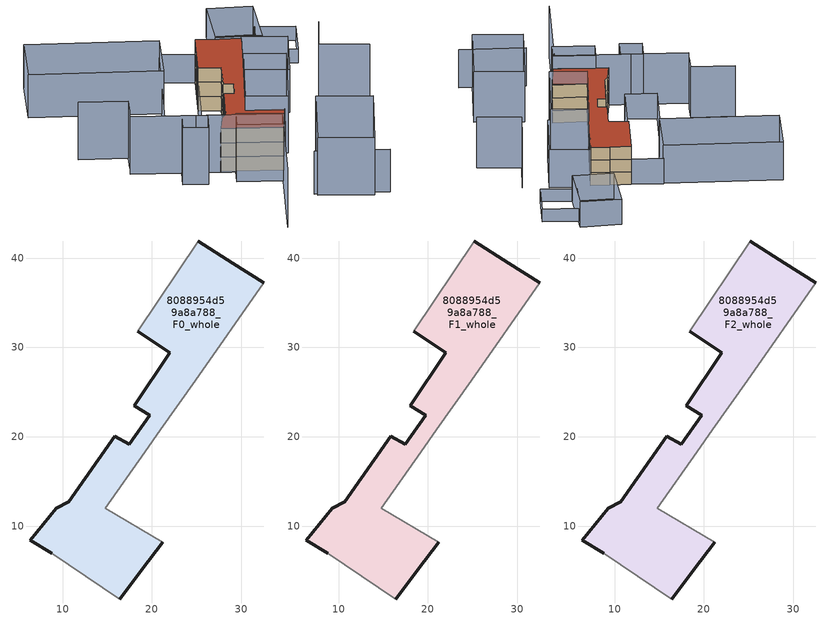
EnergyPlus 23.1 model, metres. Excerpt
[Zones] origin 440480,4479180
8088954d59a8a788_F0_whole
 floor ground (EU_floor_Construction): 29.05,39.42 32.5,37.23 24.83,26.27 20.99,20.85 19.18,18.29 14.79,12.02 21.22,8.18 18.87,5.14 16.37,1.86 8.78,6.97 6.38,8.45 9.3,11.98 10.71,12.74 15.86,20.08 17.43,19.16 19.74,22.4 18.01,23.46 22,29.43 18.39,31.83 25.16,41.91 z0
 wall outside (EU_wall_Construction): 16.37,1.86 18.87,5.14 21.22,8.18 / 32.5,37.23 29.05,39.42 25.16,41.91 / 18.39,31.83 22,29.43 18.01,23.46 19.74,22.4 17.43,19.16 15.86,20.08 10.71,12.74 9.3,11.98 6.38,8.45 8.78,6.97 z0:3
 wall adiabatic (EU_wall_Construction): 21.22,8.18 14.79,12.02 19.18,18.29 20.99,20.85 24.83,26.27 32.5,37.23 / 25.16,41.91 18.39,31.83 / 8.78,6.97 16.37,1.86 z0:3
8088954d59a8a788_F1_whole
 floor to 8088954d59a8a788_F0_whole (EU_floor_Construction): 29.05,39.42 32.5,37.23 24.83,26.27 20.99,20.85 19.18,18.29 14.79,12.02 21.22,8.18 18.87,5.14 16.37,1.86 8.78,6.97 6.38,8.45 9.3,11.98 10.71,12.74 15.86,20.08 17.43,19.16 19.74,22.4 18.01,23.46 22,29.43 18.39,31.83 25.16,41.91 z3
 wall outside (EU_wall_Construction): 16.37,1.86 18.87,5.14 21.22,8.18 / 32.5,37.23 29.05,39.42 25.16,41.91 / 18.39,31.83 22,29.43 18.01,23.46 19.74,22.4 17.43,19.16 15.86,20.08 10.71,12.74 9.3,11.98 6.38,8.45 8.78,6.97 z3:6
 wall adiabatic (EU_wall_Construction): 21.22,8.18 14.79,12.02 19.18,18.29 20.99,20.85 24.83,26.27 32.5,37.23 / 25.16,41.91 18.39,31.83 / 8.78,6.97 16.37,1.86 z3:6
8088954d59a8a788_F2_whole
 floor to 8088954d59a8a788_F1_whole (EU_floor_Construction): 29.05,39.42 32.5,37.23 24.83,26.27 20.99,20.85 19.18,18.29 14.79,12.02 21.22,8.18 18.87,5.14 16.37,1.86 8.78,6.97 6.38,8.45 9.3,11.98 10.71,12.74 15.86,20.08 17.43,19.16 19.74,22.4 18.01,23.46 22,29.43 18.39,31.83 25.16,41.91 z6
 wall outside (EU_wall_Construction): 16.37,1.86 18.87,5.14 21.22,8.18 / 32.5,37.23 29.05,39.42 25.16,41.91 / 18.39,31.83 22,29.43 18.01,23.46 19.74,22.4 17.43,19.16 15.86,20.08 10.71,12.74 9.3,11.98 6.38,8.45 8.78,6.97 z6:9
 wall adiabatic (EU_wall_Construction): 21.22,8.18 14.79,12.02 19.18,18.29 20.99,20.85 24.83,26.27 32.5,37.23 / 25.16,41.91 18.39,31.83 / 8.78,6.97 16.37,1.86 z6:9
 roof outside (EU_roof_Construction): 21.22,8.18 14.79,12.02 19.18,18.29 20.99,20.85 24.83,26.27 32.5,37.23 29.05,39.42 25.16,41.91 18.39,31.83 22,29.43 18.01,23.46 19.74,22.4 17.43,19.16 15.86,20.08 10.71,12.74 9.3,11.98 6.38,8.45 8.78,6.97 16.37,1.86 18.87,5.14 z9
shading: 14.83,-9.82 26.95,-17.53 / 24.83,26.27 32.94,37.85 / 32.94,37.85 40.13,32.81 / 40.13,32.81 32.03,21.23 / 32.03,21.23 24.83,26.27 / -2.17,59.36 19.38,45.6 / 19.38,45.6 12.44,34.74 / 12.44,34.74 -9.1,48.49 / -9.1,48.49 -2.17,59.36 z0:9; -7.91,17.71 15.85,1.77 / 15.85,1.77 2.51,-18.12 / 46.85,15.9 39.09,21.58 / 39.09,21.58 44.77,29.35 / -12.13,28.58 -4.19,23.4 / -4.19,23.4 -6.56,19.76 / 25.43,4.08 34.25,-2.16 / 34.25,-2.16 23.93,-16.73 / 23.93,-16.73 15.12,-10.49 / 15.12,-10.49 25.43,4.08 / 8.78,6.97 16.37,1.86 / 16.37,1.86 13.8,-1.95 / 13.8,-1.95 6.21,3.16 / 6.21,3.16 8.78,6.97 / -2.71,8.15 0.13,12.33 / 0.13,12.33 4.18,9.58 / 4.18,9.58 1.34,5.4 / 1.34,5.4 -2.71,8.15 / 14.76,12.04 25.21,26.81 / 25.21,26.81 31.87,22.1 / 31.87,22.1 21.41,7.33 / 21.41,7.33 14.76,12.04 z0:12; 25.17,41.89 7.61,15.81 / 7.61,15.81 1.85,19.69 / 1.85,19.69 19.41,45.78 / 19.41,45.78 25.17,41.89 / 32.28,45.27 38.28,56.3 / 38.28,56.3 46.11,52.04 / 46.11,52.04 40.11,41.01 / 40.11,41.01 32.28,45.27 z0:6; 44.62,49.62 51.14,45.29 / 51.14,45.29 45.8,37.24 / 45.8,37.24 39.27,41.57 / 39.27,41.57 44.62,49.62 z0:3
[Building]
EU S2 Campaign: North Axis=0; Terrain=City; Solar Distribution=FullExterior
[Site:Location]
Madrid: Latitude=40.5; Longitude=-3.5; Time Zone=1; Elevation=609
[SizingPeriod:WeatherFileDays]
AnnualSizingPeriod: Begin Month=1; Begin Day of Month=1; End Month=12; End Day of Month=31; Day of Week for Start Day=Monday; Use Weather File Daylight Saving Period=No; Use Weather File Rain and Snow Indicators=No
[MATERIAL]
EU_InternalMass_Material: Roughness=MediumRough; Thickness=0.1; Conductivity=1; Density=1800; Specific Heat=900; Thermal Absorptance=0.9; Solar Absorptance=0.7; Visible Absorptance=0.7
[MATERIAL:NOMASS] Roughness=MediumRough; Thermal Absorptance=0.9; Solar Absorptance=0.7; Visible Absorptance=0.7
Name | Thermal Resistance
EU_wall_NoMass | 1.60022
EU_roof_NoMass | 1.57597
EU_floor_NoMass | 0.470652
[CONSTRUCTION]
EU_wall_Construction: EU_wall_NoMass
EU_roof_Construction: EU_roof_NoMass
EU_floor_Construction: EU_floor_NoMass
EU_InternalMass_Construction: EU_InternalMass_Material
[ZONE] Type=1; Multiplier=1; Ceiling Height=autocalculate; Floor Area=autocalculate; Part of Total Floor Area=Yes
Name | Volume
8088954d59a8a788_F0_whole | 775.401
8088954d59a8a788_F1_whole; 8088954d59a8a788_F2_whole | 775.404
[INTERNALMASS] Construction=EU_InternalMass_Construction; Surface Area=258.468
Name | Zone or ZoneList
8088954d59a8a788_F0_whole_EU_InternalMass | 8088954d59a8a788_F0_whole
8088954d59a8a788_F1_whole_EU_InternalMass | 8088954d59a8a788_F1_whole
8088954d59a8a788_F2_whole_EU_InternalMass | 8088954d59a8a788_F2_whole
[OTHEREQUIPMENT] Fuel Type=Electricity; Design Level Calculation Method=Watts/Area; Power per Zone Floor Area=1; Fraction Latent=0; Fraction Radiant=0; Fraction Lost=0; Carbon Dioxide Generation Rate=0; EndUse Subcategory=EU_Step8_InternalGains
Name | Zone or ZoneList or Space or SpaceList | Schedule
EU_Step8_InternalGain_8088954d59a8a788_F0_whole_f000 | 8088954d59a8a788_F0_whole | EU_Step8_GainSchedule_8088954d59a8a788_F0_whole_f000
EU_Step8_InternalGain_8088954d59a8a788_F1_whole_f000 | 8088954d59a8a788_F1_whole | EU_Step8_GainSchedule_8088954d59a8a788_F1_whole_f000
EU_Step8_InternalGain_8088954d59a8a788_F2_whole_f000 | 8088954d59a8a788_F2_whole | EU_Step8_GainSchedule_8088954d59a8a788_F2_whole_f000
[ZONEVENTILATION:DESIGNFLOWRATE] Schedule=EU_AlwaysOn; Design Flow Rate Calculation Method=AirChanges/Hour; Air Changes per Hour=0.480704; Ventilation Type=Natural; Fan Pressure Rise=0; Fan Total Efficiency=1; Constant Term Coefficient=1; Temperature Term Coefficient=0; Velocity Term Coefficient=0; Velocity Squared Term Coefficient=0; Minimum Indoor Temperature=-100; Maximum Indoor Temperature=100; Delta Temperature=-100; Minimum Outdoor Temperature=-100; Maximum Outdoor Temperature=100; Maximum Wind Speed=40
Name | Zone or ZoneList or Space or SpaceList
EU_ConstantAir_8088954d59a8a788_F0_whole | 8088954d59a8a788_F0_whole
EU_ConstantAir_8088954d59a8a788_F1_whole | 8088954d59a8a788_F1_whole
EU_ConstantAir_8088954d59a8a788_F2_whole | 8088954d59a8a788_F2_whole
[HVACTEMPLATE:THERMOSTAT] Constant Heating Setpoint=20; Constant Cooling Setpoint=50
EU_HeatOnly_8088954d59a8a788_F0_whole; EU_HeatOnly_8088954d59a8a788_F1_whole; EU_HeatOnly_8088954d59a8a788_F2_whole
[HVACTEMPLATE:ZONE:IDEALLOADSAIRSYSTEM] System Availability Schedule=EU_AlwaysOn; Maximum Heating Supply Air Temperature=50; Minimum Cooling Supply Air Temperature=13; Maximum Heating Supply Air Humidity Ratio=0.0156; Minimum Cooling Supply Air Humidity Ratio=0.0077; Heating Limit=NoLimit; Cooling Limit=NoLimit; Heating Availability Schedule=EU_AlwaysOn; Cooling Availability Schedule=EU_CoolingOff; Dehumidification Control Type=ConstantSensibleHeatRatio; Cooling Sensible Heat Ratio=0.7; Dehumidification Setpoint=60; Humidification Control Type=None; Humidification Setpoint=30; Outdoor Air Method=None; Outdoor Air Flow Rate per Person=0.00944; Outdoor Air Flow Rate per Zone Floor Area=0; Outdoor Air Flow Rate per Zone=0; Demand Controlled Ventilation Type=None; Outdoor Air Economizer Type=NoEconomizer; Heat Recovery Type=None; Sensible Heat Recovery Effectiveness=0.7; Latent Heat Recovery Effectiveness=0.65
Name | Template Thermostat
8088954d59a8a788_F0_whole | EU_HeatOnly_8088954d59a8a788_F0_whole
8088954d59a8a788_F1_whole | EU_HeatOnly_8088954d59a8a788_F1_whole
8088954d59a8a788_F2_whole | EU_HeatOnly_8088954d59a8a788_F2_whole
[SIZING:ZONE] Zone Cooling Design Supply Air Temperature Input Method=SupplyAirTemperature; Zone Cooling Design Supply Air Temperature=13; Zone Heating Design Supply Air Temperature Input Method=SupplyAirTemperature; Zone Heating Design Supply Air Temperature=50; Zone Cooling Design Supply Air Humidity Ratio=0.008; Zone Heating Design Supply Air Humidity Ratio=0.008; Cooling Design Air Flow Method=DesignDay; Cooling Design Air Flow Rate=0; Cooling Minimum Air Flow per Zone Floor Area=0.000762; Cooling Minimum Air Flow=0; Cooling Minimum Air Flow Fraction=0.2; Heating Design Air Flow Method=DesignDay; Heating Design Air Flow Rate=0; Heating Maximum Air Flow per Zone Floor Area=0.002032; Heating Maximum Air Flow=0.141576; Heating Maximum Air Flow Fraction=0.3; Account for Dedicated Outdoor Air System=No; Dedicated Outdoor Air System Control Strategy=NeutralSupplyAir; Dedicated Outdoor Air Low Setpoint Temperature for Design=autosize; Dedicated Outdoor Air High Setpoint Temperature for Design=autosize; Zone Load Sizing Method=Sensible Load Only No Latent Load; Zone Latent Cooling Design Supply Air Humidity Ratio Input Method=HumidityRatioDifference; Zone Cooling Design Supply Air Humidity Ratio Difference=0.005; Zone Latent Heating Design Supply Air Humidity Ratio Input Method=HumidityRatioDifference; Zone Humidification Design Supply Air Humidity Ratio Difference=0.005
8088954d59a8a788_F0_whole; 8088954d59a8a788_F1_whole; 8088954d59a8a788_F2_whole
[SCHEDULE:CONSTANT]
Name | Hourly Value
EU_AlwaysOn | 1
EU_CoolingOff | 0
[SCHEDULE:FILE] Column Number=1; Rows to Skip at Top=0; Number of Hours of Data=8760; Column Separator=Comma; Interpolate to Timestep=No; Minutes per Item=60; Adjust Schedule for Daylight Savings=Yes
Name | File
EU_Step8_GainSchedule_8088954d59a8a788_F0_whole_f000 | ../../schedules/8088954d59a8a788/8088954d59a8a788_F0_whole_f000_gain.csv
EU_Step8_GainSchedule_8088954d59a8a788_F1_whole_f000 | ../../schedules/8088954d59a8a788/8088954d59a8a788_F1_whole_f000_gain.csv
EU_Step8_GainSchedule_8088954d59a8a788_F2_whole_f000 | ../../schedules/8088954d59a8a788/8088954d59a8a788_F2_whole_f000_gain.csv
